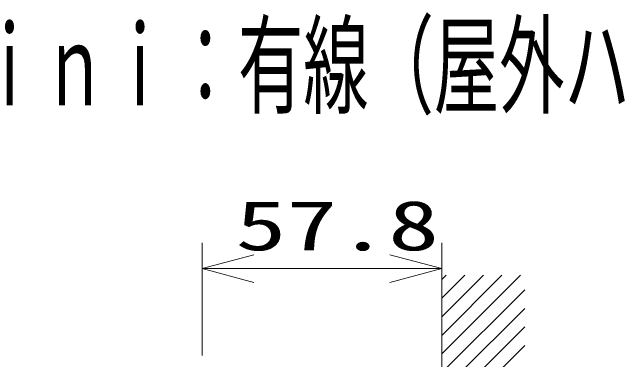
# Model space of a CAD drawing. Units: millimetres on the paper. Extents: x -62 to 64, y -59 to 59.
# Drawn here: x 2.42 to 31.96, y 42.64 to 59.43 of the extents above; entities that cross this region are included whole.
import ezdxf
from ezdxf.enums import TextEntityAlignment as Align

# ---------------------------------------------------------------- set-up
doc = ezdxf.new("R2010")
doc.units = ezdxf.units.MM
doc.layers.add('0-0_MOJI1', color=7, linetype='Continuous')
for name, color, linetype, lineweight in [('0-3_GAIKEI', 4, 'Continuous', 9), ('0-4_SUNPO', 7, 'Continuous', 9), ('0-5_0', 7, 'Continuous', 9)]:
    doc.layers.add(name, color=color, linetype=linetype, lineweight=lineweight)
doc.styles.add('ＭＳ ゴシック', font='')
doc.styles.get('ＭＳ ゴシック').set_extended_font_data('MS Gothic')

# ---------------------------------------------------------------- blocks, each defined once
blk = doc.blocks.new('_Open30')
at = {"layer": '0-5_0'}
blk.add_line((0, 0), (-1, 0), dxfattribs=at)
blk.add_lwpolyline([(-1, 0.2679), (0, 0), (-1, -0.2679)], dxfattribs=at)

msp = doc.modelspace()

# ---------------------------------------------------------------- linework, layer by layer
at = {"layer": '0-3_GAIKEI', "color": 134}
for p, q in [((23.139, 46.718), (23.139, 12.291)), ((23.139, 46.509), (23.348, 46.718)), ((23.139, 45.611), (24.246, 46.718)), ((23.139, 44.713), (25.144, 46.718)), ((23.139, 43.815), (26.042, 46.718)), ((23.139, 42.917), (26.94, 46.718)), ((23.139, 42.019), (27.139, 46.019)), ((23.139, 41.121), (27.139, 45.121)), ((23.139, 40.223), (27.139, 44.223)), ((23.139, 39.325), (27.139, 43.325))]:
    msp.add_line(p, q, dxfattribs=at)
at = {"layer": '0-4_SUNPO'}
for p, q in [((11.579, 42.847), (11.579, 48.289)), ((23.139, 44.019), (23.139, 48.289)), ((14.079, 47.039), (20.639, 47.039))]:
    msp.add_line(p, q, dxfattribs=at)

# ---------------------------------------------------------------- block references
at = {"layer": '0-4_SUNPO', "xscale": 2.5, "yscale": 2.5, "rotation": 180}
msp.add_blockref('_Open30', (11.579, 47.039), dxfattribs=at)
at = {"layer": '0-4_SUNPO', "xscale": 2.5, "yscale": 2.5}
msp.add_blockref('_Open30', (23.139, 47.039), dxfattribs=at)

# ---------------------------------------------------------------- texts
at = {"layer": '0-0_MOJI1', "style": 'ＭＳ ゴシック', "width": 0.6}
msp.add_text('屋内ＦＨＤ ｉ－ＰＲＯｍｉｎｉ：有線（屋外ハウジング壁付金具付）', height=3.848, dxfattribs=at).set_placement((-35.5, 53.778), align=Align.BOTTOM_LEFT)
at = {"layer": '0-4_SUNPO', "style": 'ＭＳ ゴシック', "width": 1.5}
msp.add_text('57.8', height=2.405, dxfattribs=at).set_placement((13.193, 47.201), align=Align.BOTTOM_LEFT)

doc.saveas('drawing.dxf')
